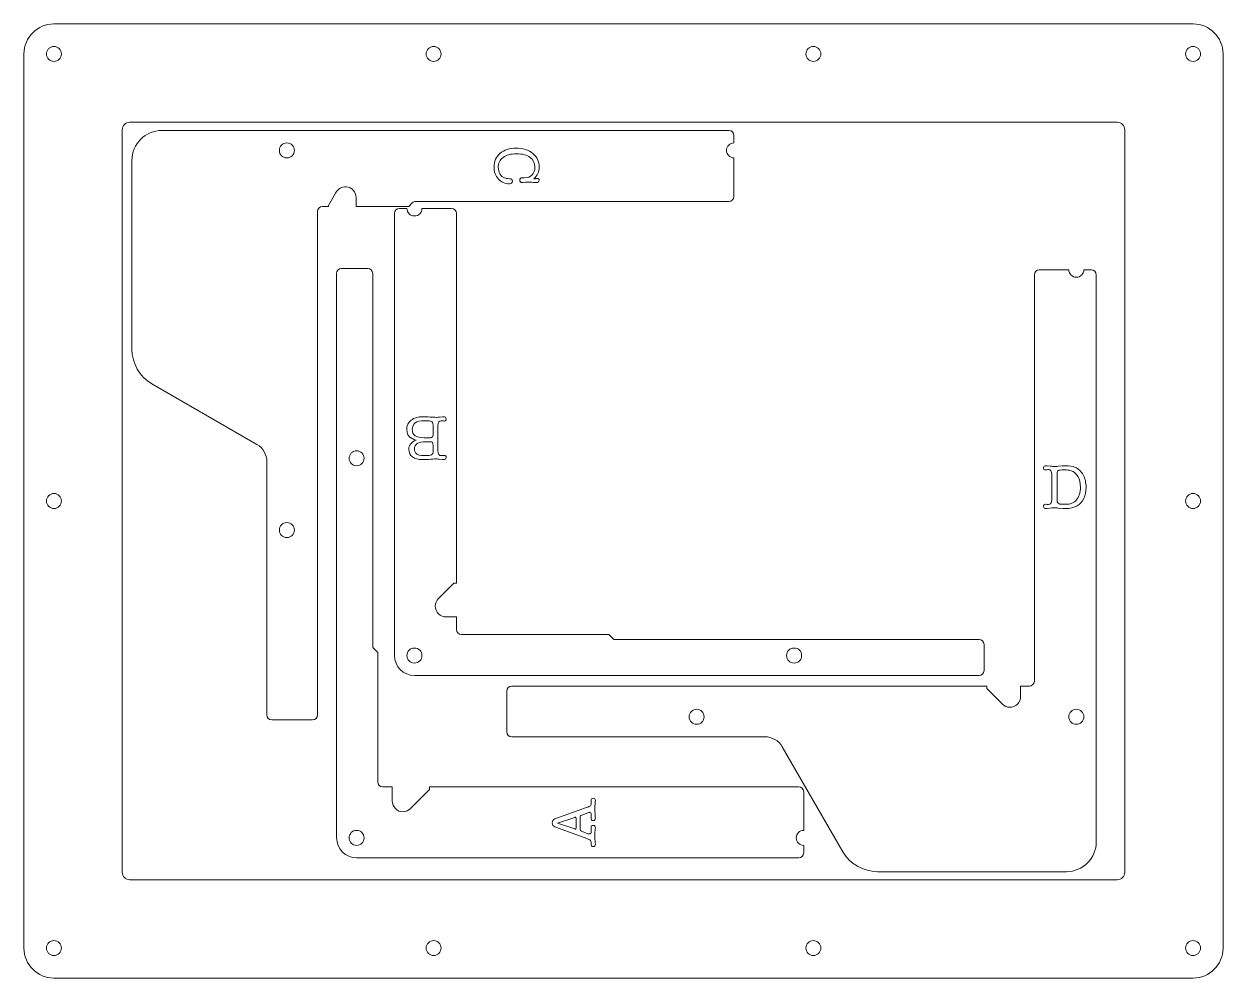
# Model space of a CAD drawing. Header units: inches. Extents: x -11.9 to 11.9, y -5.9 to 5.9.
# Drawn here: x 2.46 to 11.91, y -1.61 to 5.91 of the extents above; entities that cross this region are included whole.
import ezdxf

# ---------------------------------------------------------------- set-up
doc = ezdxf.new("R2010")
doc.units = ezdxf.units.IN
doc.header["$MEASUREMENT"] = 0
doc.layers.add('Artwork', color=7, linetype='Continuous')

msp = doc.modelspace()

# ---------------------------------------------------------------- linework, layer by layer
at = {"layer": 'Artwork', "lineweight": 5}
for points in [[(2.6955, 5.9075), (2.5651, 5.9075), (2.4593, 5.8018), (2.4593, 5.6713)], [(11.6719, 5.9075), (11.6719, 5.9075), (2.6955, 5.9075), (2.6955, 5.9075)], [(11.9081, 5.6713), (11.9081, 5.8018), (11.8024, 5.9075), (11.6719, 5.9075)], [(2.4593, 5.6713), (2.4593, 5.6713), (2.4593, -1.3759), (2.4593, -1.3759)], [(11.9081, -1.3759), (11.9081, -1.3759), (11.9081, 5.6713), (11.9081, 5.6713)], [(3.2337, 5.0732), (3.2337, 5.106), (3.2604, 5.1327), (3.2931, 5.1327)], [(3.2931, 5.1327), (3.2931, 5.1327), (11.0743, 5.1327), (11.0743, 5.1327)], [(11.0743, 5.1327), (11.1071, 5.1327), (11.1337, 5.106), (11.1337, 5.0732)], [(3.2337, -0.7778), (3.2337, -0.7778), (3.2337, 5.0732), (3.2337, 5.0732)], [(3.3102, 4.8321), (3.3102, 4.9625), (3.416, 5.0683), (3.5464, 5.0683)], [(3.5464, 5.0683), (3.5464, 5.0683), (8.0149, 5.0683), (8.0149, 5.0683)], [(8.0149, 5.0683), (8.0367, 5.0683), (8.0543, 5.0507), (8.0543, 5.0289)], [(8.0543, 5.0289), (8.0543, 5.0289), (8.0543, 4.9699), (8.0543, 4.9699)], [(11.1337, 5.0732), (11.1337, 5.0732), (11.1337, -0.7778), (11.1337, -0.7778)], [(3.3102, 3.3435), (3.3102, 3.3435), (3.3102, 4.8321), (3.3102, 4.8321)], [(8.0543, 4.8518), (8.0543, 4.8518), (8.0543, 4.548), (8.0543, 4.548)], [(8.0543, 4.548), (8.0543, 4.5263), (8.0367, 4.5087), (8.0149, 4.5087)], [(4.8123, 4.4693), (4.7905, 4.4693), (4.7729, 4.4517), (4.7729, 4.4299)], [(5.3789, 4.4141), (5.3789, 4.4358), (5.3966, 4.4534), (5.4183, 4.4534)], [(5.4183, 4.4534), (5.4183, 4.4534), (5.4774, 4.4534), (5.4774, 4.4534)], [(5.5471, 4.5087), (5.5367, 4.5087), (5.5266, 4.5045), (5.5193, 4.4971)], [(8.0149, 4.5087), (8.0149, 4.5087), (5.5471, 4.5087), (5.5471, 4.5087)], [(5.5955, 4.4534), (5.5955, 4.4534), (5.8279, 4.4534), (5.8279, 4.4534)], [(5.8279, 4.4534), (5.8497, 4.4534), (5.8673, 4.4358), (5.8673, 4.4141)], [(4.7729, 4.4299), (4.7729, 4.4299), (4.7729, 0.462), (4.7729, 0.462)], [(5.3789, 0.9298), (5.3789, 0.9298), (5.3789, 4.4141), (5.3789, 4.4141)], [(4.9228, 3.9413), (4.9228, 3.963), (4.9404, 3.9806), (4.9621, 3.9806)], [(4.9621, 3.9806), (4.9621, 3.9806), (5.1679, 3.9806), (5.1679, 3.9806)], [(5.1679, 3.9806), (5.1897, 3.9806), (5.2073, 3.963), (5.2073, 3.9413)], [(10.4213, 3.9309), (10.4213, 3.9526), (10.4389, 3.9702), (10.4606, 3.9702)], [(10.4606, 3.9702), (10.4606, 3.9702), (10.6931, 3.9702), (10.6931, 3.9702)], [(10.8112, 3.9702), (10.8112, 3.9702), (10.8703, 3.9702), (10.8703, 3.9702)], [(10.8703, 3.9702), (10.892, 3.9702), (10.9097, 3.9526), (10.9097, 3.9309)], [(4.9228, -0.5076), (4.9228, -0.5076), (4.9228, 3.9413), (4.9228, 3.9413)], [(10.4213, 0.7282), (10.4213, 0.7282), (10.4213, 3.9309), (10.4213, 3.9309)], [(10.9097, 3.9309), (10.9097, 3.9309), (10.9097, -0.5376), (10.9097, -0.5376)], [(3.4677, 3.0707), (3.3703, 3.127), (3.3102, 3.2309), (3.3102, 3.3435)], [(4.2945, 2.5934), (4.2945, 2.5934), (3.4677, 3.0707), (3.4677, 3.0707)], [(4.3732, 2.457), (4.3732, 2.5133), (4.3432, 2.5652), (4.2945, 2.5934)], [(4.3732, 0.462), (4.3732, 0.462), (4.3732, 2.457), (4.3732, 2.457)], [(5.8673, 1.1356), (5.8673, 1.1139), (5.8849, 1.0963), (5.9067, 1.0963)], [(9.9852, 1.0569), (10.007, 1.0569), (10.0246, 1.0393), (10.0246, 1.0175)], [(10.0246, 1.0175), (10.0246, 1.0175), (10.0246, 0.8117), (10.0246, 0.8117)], [(5.5364, 0.7723), (5.4494, 0.7723), (5.3789, 0.8428), (5.3789, 0.9298)], [(9.9852, 0.7723), (9.9852, 0.7723), (5.5364, 0.7723), (5.5364, 0.7723)], [(10.0246, 0.8117), (10.0246, 0.79), (10.007, 0.7723), (9.9852, 0.7723)], [(6.264, 0.6494), (6.264, 0.6712), (6.2816, 0.6888), (6.3034, 0.6888)], [(6.3034, 0.6888), (6.3034, 0.6888), (10.0473, 0.6888), (10.0473, 0.6888)], [(10.3819, 0.6888), (10.4036, 0.6888), (10.4213, 0.7064), (10.4213, 0.7282)], [(6.264, 0.3285), (6.264, 0.3285), (6.264, 0.6494), (6.264, 0.6494)], [(4.4126, 0.4226), (4.3908, 0.4226), (4.3732, 0.4403), (4.3732, 0.462)], [(4.7335, 0.4226), (4.7335, 0.4226), (4.4126, 0.4226), (4.4126, 0.4226)], [(4.7729, 0.462), (4.7729, 0.4403), (4.7553, 0.4226), (4.7335, 0.4226)], [(6.3034, 0.2891), (6.2816, 0.2891), (6.264, 0.3067), (6.264, 0.3285)], [(8.2984, 0.2891), (8.2984, 0.2891), (6.3034, 0.2891), (6.3034, 0.2891)], [(8.4347, 0.2104), (8.4066, 0.2591), (8.3546, 0.2891), (8.2984, 0.2891)], [(8.9121, -0.6164), (8.9121, -0.6164), (8.4347, 0.2104), (8.4347, 0.2104)], [(5.2467, -0.066), (5.2467, -0.0878), (5.2643, -0.1054), (5.2861, -0.1054)], [(8.5645, -0.1054), (8.5862, -0.1054), (8.6039, -0.123), (8.6039, -0.1447)], [(8.6039, -0.1447), (8.6039, -0.1447), (8.6039, -0.4485), (8.6039, -0.4485)], [(5.0802, -0.665), (4.9933, -0.665), (4.9228, -0.5945), (4.9228, -0.5076)], [(8.6039, -0.5666), (8.6039, -0.5666), (8.6039, -0.6257), (8.6039, -0.6257)], [(10.9097, -0.5376), (10.9097, -0.6681), (10.8039, -0.7739), (10.6734, -0.7739)], [(8.6039, -0.6257), (8.6039, -0.6474), (8.5862, -0.665), (8.5645, -0.665)], [(9.1848, -0.7739), (9.0723, -0.7739), (8.9683, -0.7138), (8.9121, -0.6164)], [(8.5645, -0.665), (8.5645, -0.665), (5.0802, -0.665), (5.0802, -0.665)], [(3.2931, -0.8373), (3.2604, -0.8373), (3.2337, -0.8106), (3.2337, -0.7778)], [(11.0743, -0.8373), (11.0743, -0.8373), (3.2931, -0.8373), (3.2931, -0.8373)], [(10.6734, -0.7739), (10.6734, -0.7739), (9.1848, -0.7739), (9.1848, -0.7739)], [(11.1337, -0.7778), (11.1337, -0.8106), (11.1071, -0.8373), (11.0743, -0.8373)], [(2.4593, -1.3759), (2.4593, -1.5064), (2.5651, -1.6122), (2.6955, -1.6122)], [(11.6719, -1.6122), (11.8024, -1.6122), (11.9081, -1.5064), (11.9081, -1.3759)], [(2.6955, -1.6122), (2.6955, -1.6122), (11.6719, -1.6122), (11.6719, -1.6122)]]:
    msp.add_open_spline(points, degree=3, dxfattribs=at)
for points, knots in [([(2.7546, 5.6713), (2.7546, 5.7039), (2.7281, 5.7304), (2.6955, 5.7304), (2.6955, 5.7304), (2.6629, 5.7304), (2.6365, 5.7039), (2.6365, 5.6713), (2.6365, 5.6713), (2.6365, 5.6387), (2.6629, 5.6122), (2.6955, 5.6122), (2.6955, 5.6122), (2.7281, 5.6122), (2.7546, 5.6387), (2.7546, 5.6713)], [0, 0, 0, 0, 0.25, 0.25, 0.25, 0.25, 0.5, 0.5, 0.5, 0.5, 0.75, 0.75, 0.75, 0.75, 1, 1, 1, 1]), ([(5.7467, 5.6713), (5.7467, 5.7039), (5.7203, 5.7304), (5.6876, 5.7304), (5.6876, 5.7304), (5.655, 5.7304), (5.6286, 5.7039), (5.6286, 5.6713), (5.6286, 5.6713), (5.6286, 5.6387), (5.655, 5.6122), (5.6876, 5.6122), (5.6876, 5.6122), (5.7203, 5.6122), (5.7467, 5.6387), (5.7467, 5.6713)], [0, 0, 0, 0, 0.25, 0.25, 0.25, 0.25, 0.5, 0.5, 0.5, 0.5, 0.75, 0.75, 0.75, 0.75, 1, 1, 1, 1]), ([(8.7388, 5.6713), (8.7388, 5.7039), (8.7124, 5.7304), (8.6798, 5.7304), (8.6798, 5.7304), (8.6472, 5.7304), (8.6207, 5.7039), (8.6207, 5.6713), (8.6207, 5.6713), (8.6207, 5.6387), (8.6472, 5.6122), (8.6798, 5.6122), (8.6798, 5.6122), (8.7124, 5.6122), (8.7388, 5.6387), (8.7388, 5.6713)], [0, 0, 0, 0, 0.25, 0.25, 0.25, 0.25, 0.5, 0.5, 0.5, 0.5, 0.75, 0.75, 0.75, 0.75, 1, 1, 1, 1]), ([(11.731, 5.6713), (11.731, 5.7039), (11.7045, 5.7304), (11.6719, 5.7304), (11.6719, 5.7304), (11.6393, 5.7304), (11.6128, 5.7039), (11.6128, 5.6713), (11.6128, 5.6713), (11.6128, 5.6387), (11.6393, 5.6122), (11.6719, 5.6122), (11.6719, 5.6122), (11.7045, 5.6122), (11.731, 5.6387), (11.731, 5.6713)], [0, 0, 0, 0, 0.25, 0.25, 0.25, 0.25, 0.5, 0.5, 0.5, 0.5, 0.75, 0.75, 0.75, 0.75, 1, 1, 1, 1]), ([(4.5307, 4.9699), (4.4981, 4.9699), (4.4716, 4.9434), (4.4716, 4.9108), (4.4716, 4.9108), (4.4716, 4.8782), (4.4981, 4.8518), (4.5307, 4.8518), (4.5307, 4.8518), (4.5633, 4.8518), (4.5898, 4.8782), (4.5898, 4.9108), (4.5898, 4.9108), (4.5898, 4.9434), (4.5633, 4.9699), (4.5307, 4.9699)], [0, 0, 0, 0, 0.25, 0.25, 0.25, 0.25, 0.5, 0.5, 0.5, 0.5, 0.75, 0.75, 0.75, 0.75, 1, 1, 1, 1]), ([(8.0543, 4.9699), (8.0217, 4.9699), (7.9953, 4.9434), (7.9953, 4.9108), (7.9953, 4.9108), (7.9953, 4.8782), (8.0217, 4.8518), (8.0543, 4.8518)], [0, 0, 0, 0, 0.5, 0.5, 0.5, 0.5, 1, 1, 1, 1]), ([(4.9152, 4.5747), (4.9152, 4.5747), (4.8595, 4.4759), (4.8595, 4.4759), (4.8595, 4.4759), (4.8595, 4.4759), (4.8595, 4.4693), (4.8595, 4.4693), (4.8595, 4.4693), (4.8595, 4.4693), (4.8123, 4.4693), (4.8123, 4.4693)], [0, 0, 0, 0, 0.333333, 0.333333, 0.333333, 0.333333, 0.666667, 0.666667, 0.666667, 0.666667, 1, 1, 1, 1]), ([(5.0761, 4.5396), (5.0761, 4.5838), (5.0417, 4.6212), (4.9976, 4.6232), (4.9976, 4.6232), (4.9612, 4.6248), (4.9357, 4.6097), (4.9152, 4.5747)], [0, 0, 0, 0, 0.5, 0.5, 0.5, 0.5, 1, 1, 1, 1]), ([(5.5193, 4.4971), (5.5193, 4.4971), (5.4914, 4.4693), (5.4914, 4.4693), (5.4914, 4.4693), (5.4914, 4.4693), (5.0761, 4.4693), (5.0761, 4.4693), (5.0761, 4.4693), (5.0761, 4.4693), (5.0761, 4.5396), (5.0761, 4.5396)], [0, 0, 0, 0, 0.333333, 0.333333, 0.333333, 0.333333, 0.666667, 0.666667, 0.666667, 0.666667, 1, 1, 1, 1]), ([(5.4774, 4.4534), (5.4774, 4.4208), (5.5038, 4.3944), (5.5364, 4.3944), (5.5364, 4.3944), (5.569, 4.3944), (5.5955, 4.4208), (5.5955, 4.4534)], [0, 0, 0, 0, 0.5, 0.5, 0.5, 0.5, 1, 1, 1, 1]), ([(5.8673, 4.4141), (5.8673, 4.4141), (5.8673, 1.4998), (5.8673, 1.4998), (5.8673, 1.4998), (5.8673, 1.4998), (5.8474, 1.4998), (5.8474, 1.4998), (5.8474, 1.4998), (5.8474, 1.4998), (5.7245, 1.3769), (5.7245, 1.3769)], [0, 0, 0, 0, 0.333333, 0.333333, 0.333333, 0.333333, 0.666667, 0.666667, 0.666667, 0.666667, 1, 1, 1, 1]), ([(10.6931, 3.9702), (10.6931, 3.9376), (10.7196, 3.9112), (10.7522, 3.9112), (10.7522, 3.9112), (10.7848, 3.9112), (10.8112, 3.9376), (10.8112, 3.9702)], [0, 0, 0, 0, 0.5, 0.5, 0.5, 0.5, 1, 1, 1, 1]), ([(5.2073, 3.9413), (5.2073, 3.9413), (5.2073, 0.9923), (5.2073, 0.9923), (5.2073, 0.9923), (5.2073, 0.9923), (5.2467, 0.9529), (5.2467, 0.9529), (5.2467, 0.9529), (5.2467, 0.9529), (5.2467, -0.066), (5.2467, -0.066)], [0, 0, 0, 0, 0.333333, 0.333333, 0.333333, 0.333333, 0.666667, 0.666667, 0.666667, 0.666667, 1, 1, 1, 1]), ([(5.0802, 2.4255), (5.1129, 2.4255), (5.1393, 2.452), (5.1393, 2.4846), (5.1393, 2.4846), (5.1393, 2.5172), (5.1129, 2.5436), (5.0802, 2.5436), (5.0802, 2.5436), (5.0476, 2.5436), (5.0212, 2.5172), (5.0212, 2.4846), (5.0212, 2.4846), (5.0212, 2.452), (5.0476, 2.4255), (5.0802, 2.4255)], [0, 0, 0, 0, 0.25, 0.25, 0.25, 0.25, 0.5, 0.5, 0.5, 0.5, 0.75, 0.75, 0.75, 0.75, 1, 1, 1, 1]), ([(2.7546, 2.1477), (2.7546, 2.1803), (2.7281, 2.2067), (2.6955, 2.2067), (2.6955, 2.2067), (2.6629, 2.2067), (2.6365, 2.1803), (2.6365, 2.1477), (2.6365, 2.1477), (2.6365, 2.1151), (2.6629, 2.0886), (2.6955, 2.0886), (2.6955, 2.0886), (2.7281, 2.0886), (2.7546, 2.1151), (2.7546, 2.1477)], [0, 0, 0, 0, 0.25, 0.25, 0.25, 0.25, 0.5, 0.5, 0.5, 0.5, 0.75, 0.75, 0.75, 0.75, 1, 1, 1, 1]), ([(11.731, 2.1477), (11.731, 2.1803), (11.7045, 2.2067), (11.6719, 2.2067), (11.6719, 2.2067), (11.6393, 2.2067), (11.6128, 2.1803), (11.6128, 2.1477), (11.6128, 2.1477), (11.6128, 2.1151), (11.6393, 2.0886), (11.6719, 2.0886), (11.6719, 2.0886), (11.7045, 2.0886), (11.731, 2.1151), (11.731, 2.1477)], [0, 0, 0, 0, 0.25, 0.25, 0.25, 0.25, 0.5, 0.5, 0.5, 0.5, 0.75, 0.75, 0.75, 0.75, 1, 1, 1, 1]), ([(4.5307, 1.9777), (4.4981, 1.9777), (4.4716, 1.9513), (4.4716, 1.9187), (4.4716, 1.9187), (4.4716, 1.8861), (4.4981, 1.8596), (4.5307, 1.8596), (4.5307, 1.8596), (4.5633, 1.8596), (4.5898, 1.8861), (4.5898, 1.9187), (4.5898, 1.9187), (4.5898, 1.9513), (4.5633, 1.9777), (4.5307, 1.9777)], [0, 0, 0, 0, 0.25, 0.25, 0.25, 0.25, 0.5, 0.5, 0.5, 0.5, 0.75, 0.75, 0.75, 0.75, 1, 1, 1, 1]), ([(5.7245, 1.3769), (5.7098, 1.3622), (5.7006, 1.3421), (5.7, 1.3198), (5.7, 1.3198), (5.6989, 1.2727), (5.7401, 1.2341), (5.7872, 1.2341)], [0, 0, 0, 0, 0.5, 0.5, 0.5, 0.5, 1, 1, 1, 1]), ([(5.7872, 1.2341), (5.7872, 1.2341), (5.8673, 1.2341), (5.8673, 1.2341), (5.8673, 1.2341), (5.8673, 1.2341), (5.8673, 1.1356), (5.8673, 1.1356)], [0, 0, 0, 0, 0.5, 0.5, 0.5, 0.5, 1, 1, 1, 1]), ([(5.9067, 1.0963), (5.9067, 1.0963), (7.0681, 1.0963), (7.0681, 1.0963), (7.0681, 1.0963), (7.0681, 1.0963), (7.1075, 1.0569), (7.1075, 1.0569), (7.1075, 1.0569), (7.1075, 1.0569), (9.9852, 1.0569), (9.9852, 1.0569)], [0, 0, 0, 0, 0.333333, 0.333333, 0.333333, 0.333333, 0.666667, 0.666667, 0.666667, 0.666667, 1, 1, 1, 1]), ([(5.5955, 0.9298), (5.5955, 0.9624), (5.569, 0.9889), (5.5364, 0.9889), (5.5364, 0.9889), (5.5038, 0.9889), (5.4774, 0.9624), (5.4774, 0.9298), (5.4774, 0.9298), (5.4774, 0.8972), (5.5038, 0.8708), (5.5364, 0.8708), (5.5364, 0.8708), (5.569, 0.8708), (5.5955, 0.8972), (5.5955, 0.9298)], [0, 0, 0, 0, 0.25, 0.25, 0.25, 0.25, 0.5, 0.5, 0.5, 0.5, 0.75, 0.75, 0.75, 0.75, 1, 1, 1, 1]), ([(8.5876, 0.9298), (8.5876, 0.9624), (8.5612, 0.9889), (8.5285, 0.9889), (8.5285, 0.9889), (8.4959, 0.9889), (8.4695, 0.9624), (8.4695, 0.9298), (8.4695, 0.9298), (8.4695, 0.8972), (8.4959, 0.8708), (8.5285, 0.8708), (8.5285, 0.8708), (8.5612, 0.8708), (8.5876, 0.8972), (8.5876, 0.9298)], [0, 0, 0, 0, 0.25, 0.25, 0.25, 0.25, 0.5, 0.5, 0.5, 0.5, 0.75, 0.75, 0.75, 0.75, 1, 1, 1, 1]), ([(10.0473, 0.6888), (10.0473, 0.6888), (10.0473, 0.6689), (10.0473, 0.6689), (10.0473, 0.6689), (10.0473, 0.6689), (10.1702, 0.546), (10.1702, 0.546)], [0, 0, 0, 0, 0.5, 0.5, 0.5, 0.5, 1, 1, 1, 1]), ([(10.313, 0.6087), (10.313, 0.6087), (10.313, 0.6888), (10.313, 0.6888), (10.313, 0.6888), (10.313, 0.6888), (10.3819, 0.6888), (10.3819, 0.6888)], [0, 0, 0, 0, 0.5, 0.5, 0.5, 0.5, 1, 1, 1, 1]), ([(10.1702, 0.546), (10.1849, 0.5313), (10.205, 0.5221), (10.2273, 0.5215), (10.2273, 0.5215), (10.2744, 0.5204), (10.313, 0.5616), (10.313, 0.6087)], [0, 0, 0, 0, 0.5, 0.5, 0.5, 0.5, 1, 1, 1, 1]), ([(7.701, 0.4466), (7.701, 0.414), (7.7274, 0.3876), (7.7601, 0.3876), (7.7601, 0.3876), (7.7927, 0.3876), (7.8191, 0.414), (7.8191, 0.4466), (7.8191, 0.4466), (7.8191, 0.4792), (7.7927, 0.5057), (7.7601, 0.5057), (7.7601, 0.5057), (7.7274, 0.5057), (7.701, 0.4792), (7.701, 0.4466)], [0, 0, 0, 0, 0.25, 0.25, 0.25, 0.25, 0.5, 0.5, 0.5, 0.5, 0.75, 0.75, 0.75, 0.75, 1, 1, 1, 1]), ([(10.6931, 0.4466), (10.6931, 0.414), (10.7196, 0.3876), (10.7522, 0.3876), (10.7522, 0.3876), (10.7848, 0.3876), (10.8112, 0.414), (10.8112, 0.4466), (10.8112, 0.4466), (10.8112, 0.4792), (10.7848, 0.5057), (10.7522, 0.5057), (10.7522, 0.5057), (10.7196, 0.5057), (10.6931, 0.4792), (10.6931, 0.4466)], [0, 0, 0, 0, 0.25, 0.25, 0.25, 0.25, 0.5, 0.5, 0.5, 0.5, 0.75, 0.75, 0.75, 0.75, 1, 1, 1, 1]), ([(5.2861, -0.1054), (5.2861, -0.1054), (5.3609, -0.1054), (5.3609, -0.1054), (5.3609, -0.1054), (5.3609, -0.1054), (5.3609, -0.215), (5.3609, -0.215)], [0, 0, 0, 0, 0.5, 0.5, 0.5, 0.5, 1, 1, 1, 1]), ([(5.5037, -0.2777), (5.5037, -0.2777), (5.6561, -0.1253), (5.6561, -0.1253), (5.6561, -0.1253), (5.6561, -0.1253), (5.6561, -0.1054), (5.6561, -0.1054), (5.6561, -0.1054), (5.6561, -0.1054), (8.5645, -0.1054), (8.5645, -0.1054)], [0, 0, 0, 0, 0.333333, 0.333333, 0.333333, 0.333333, 0.666667, 0.666667, 0.666667, 0.666667, 1, 1, 1, 1]), ([(5.3609, -0.215), (5.3609, -0.2622), (5.3995, -0.3034), (5.4466, -0.3022), (5.4466, -0.3022), (5.4689, -0.3017), (5.489, -0.2924), (5.5037, -0.2777)], [0, 0, 0, 0, 0.5, 0.5, 0.5, 0.5, 1, 1, 1, 1]), ([(5.0802, -0.5666), (5.1129, -0.5666), (5.1393, -0.5402), (5.1393, -0.5075), (5.1393, -0.5075), (5.1393, -0.4749), (5.1129, -0.4485), (5.0802, -0.4485), (5.0802, -0.4485), (5.0476, -0.4485), (5.0212, -0.4749), (5.0212, -0.5075), (5.0212, -0.5075), (5.0212, -0.5402), (5.0476, -0.5666), (5.0802, -0.5666)], [0, 0, 0, 0, 0.25, 0.25, 0.25, 0.25, 0.5, 0.5, 0.5, 0.5, 0.75, 0.75, 0.75, 0.75, 1, 1, 1, 1]), ([(8.6039, -0.4485), (8.5713, -0.4485), (8.5448, -0.4749), (8.5448, -0.5075), (8.5448, -0.5075), (8.5448, -0.5402), (8.5713, -0.5666), (8.6039, -0.5666)], [0, 0, 0, 0, 0.5, 0.5, 0.5, 0.5, 1, 1, 1, 1]), ([(2.7546, -1.3759), (2.7546, -1.3433), (2.7281, -1.3169), (2.6955, -1.3169), (2.6955, -1.3169), (2.6629, -1.3169), (2.6365, -1.3433), (2.6365, -1.3759), (2.6365, -1.3759), (2.6365, -1.4086), (2.6629, -1.435), (2.6955, -1.435), (2.6955, -1.435), (2.7281, -1.435), (2.7546, -1.4086), (2.7546, -1.3759)], [0, 0, 0, 0, 0.25, 0.25, 0.25, 0.25, 0.5, 0.5, 0.5, 0.5, 0.75, 0.75, 0.75, 0.75, 1, 1, 1, 1]), ([(5.7467, -1.3759), (5.7467, -1.3433), (5.7203, -1.3169), (5.6876, -1.3169), (5.6876, -1.3169), (5.655, -1.3169), (5.6286, -1.3433), (5.6286, -1.3759), (5.6286, -1.3759), (5.6286, -1.4086), (5.655, -1.435), (5.6876, -1.435), (5.6876, -1.435), (5.7203, -1.435), (5.7467, -1.4086), (5.7467, -1.3759)], [0, 0, 0, 0, 0.25, 0.25, 0.25, 0.25, 0.5, 0.5, 0.5, 0.5, 0.75, 0.75, 0.75, 0.75, 1, 1, 1, 1]), ([(8.7388, -1.3759), (8.7388, -1.3433), (8.7124, -1.3169), (8.6798, -1.3169), (8.6798, -1.3169), (8.6472, -1.3169), (8.6207, -1.3433), (8.6207, -1.3759), (8.6207, -1.3759), (8.6207, -1.4086), (8.6472, -1.435), (8.6798, -1.435), (8.6798, -1.435), (8.7124, -1.435), (8.7388, -1.4086), (8.7388, -1.3759)], [0, 0, 0, 0, 0.25, 0.25, 0.25, 0.25, 0.5, 0.5, 0.5, 0.5, 0.75, 0.75, 0.75, 0.75, 1, 1, 1, 1]), ([(11.731, -1.3759), (11.731, -1.3433), (11.7045, -1.3169), (11.6719, -1.3169), (11.6719, -1.3169), (11.6393, -1.3169), (11.6128, -1.3433), (11.6128, -1.3759), (11.6128, -1.3759), (11.6128, -1.4086), (11.6393, -1.435), (11.6719, -1.435), (11.6719, -1.435), (11.7045, -1.435), (11.731, -1.4086), (11.731, -1.3759)], [0, 0, 0, 0, 0.25, 0.25, 0.25, 0.25, 0.5, 0.5, 0.5, 0.5, 0.75, 0.75, 0.75, 0.75, 1, 1, 1, 1])]:
    msp.add_open_spline(points, degree=3, knots=knots, dxfattribs=at)
at = {"layer": 'Artwork', "color": 22, "lineweight": 5}
for points, knots in [([(6.4048, 4.6952), (6.4286, 4.6946), (6.4479, 4.702), (6.4628, 4.7177), (6.4628, 4.7177), (6.4777, 4.7333), (6.4851, 4.7537), (6.4851, 4.779), (6.4851, 4.779), (6.4851, 4.8119), (6.4724, 4.8377), (6.4471, 4.8563), (6.4471, 4.8563), (6.4217, 4.8749), (6.3866, 4.8842), (6.3419, 4.8842), (6.3419, 4.8842), (6.2961, 4.8842), (6.2605, 4.8747), (6.2349, 4.8556), (6.2349, 4.8556), (6.2094, 4.8364), (6.1966, 4.8098), (6.1966, 4.7755), (6.1966, 4.7755), (6.1966, 4.7569), (6.2011, 4.7402), (6.2102, 4.7254), (6.2102, 4.7254), (6.2192, 4.7106), (6.2311, 4.7002), (6.2459, 4.6942), (6.2459, 4.6942), (6.2556, 4.6902), (6.2686, 4.6882), (6.285, 4.6882), (6.285, 4.6882), (6.3004, 4.6882), (6.3081, 4.6818), (6.3081, 4.669), (6.3081, 4.669), (6.3081, 4.6551), (6.3005, 4.6482), (6.2851, 4.6482), (6.2851, 4.6482), (6.2495, 4.6482), (6.2203, 4.6606), (6.1976, 4.6852), (6.1976, 4.6852), (6.175, 4.7099), (6.1636, 4.7417), (6.1636, 4.7807), (6.1636, 4.7807), (6.1636, 4.8257), (6.1795, 4.8616), (6.2111, 4.8885), (6.2111, 4.8885), (6.2428, 4.9153), (6.285, 4.9287), (6.3376, 4.9287), (6.3376, 4.9287), (6.392, 4.9287), (6.4358, 4.915), (6.4691, 4.8875), (6.4691, 4.8875), (6.5025, 4.86), (6.5191, 4.8237), (6.5191, 4.7787)], [0, 0, 0, 0, 0.058824, 0.058824, 0.058824, 0.058824, 0.117647, 0.117647, 0.117647, 0.117647, 0.176471, 0.176471, 0.176471, 0.176471, 0.235294, 0.235294, 0.235294, 0.235294, 0.294118, 0.294118, 0.294118, 0.294118, 0.352941, 0.352941, 0.352941, 0.352941, 0.411765, 0.411765, 0.411765, 0.411765, 0.470588, 0.470588, 0.470588, 0.470588, 0.529412, 0.529412, 0.529412, 0.529412, 0.588235, 0.588235, 0.588235, 0.588235, 0.647059, 0.647059, 0.647059, 0.647059, 0.705882, 0.705882, 0.705882, 0.705882, 0.764706, 0.764706, 0.764706, 0.764706, 0.823529, 0.823529, 0.823529, 0.823529, 0.882353, 0.882353, 0.882353, 0.882353, 0.941176, 0.941176, 0.941176, 0.941176, 1, 1, 1, 1]), ([(6.3881, 4.6582), (6.3731, 4.6582), (6.3656, 4.6642), (6.3656, 4.6762), (6.3656, 4.6762), (6.3656, 4.6892), (6.3727, 4.6956), (6.387, 4.6952)], [0, 0, 0, 0, 0.5, 0.5, 0.5, 0.5, 1, 1, 1, 1]), ([(6.4121, 4.6602), (6.4121, 4.6602), (6.3931, 4.6582), (6.3931, 4.6582), (6.3931, 4.6582), (6.3931, 4.6582), (6.3881, 4.6582), (6.3881, 4.6582)], [0, 0, 0, 0, 0.5, 0.5, 0.5, 0.5, 1, 1, 1, 1]), ([(6.4823, 4.6882), (6.484, 4.6882), (6.4858, 4.6882), (6.4879, 4.6882), (6.4879, 4.6882), (6.4899, 4.6889), (6.4911, 4.6892), (6.4915, 4.6892), (6.4915, 4.6892), (6.499, 4.6899), (6.5024, 4.6902), (6.5017, 4.6902), (6.5017, 4.6902), (6.5133, 4.6902), (6.5191, 4.6851), (6.5191, 4.6747), (6.5191, 4.6747), (6.5191, 4.6637), (6.5121, 4.6582), (6.4981, 4.6582), (6.4981, 4.6582), (6.4955, 4.6582), (6.4875, 4.6586), (6.4741, 4.6592), (6.4741, 4.6592), (6.4575, 4.6609), (6.446, 4.6617), (6.4396, 4.6617), (6.4396, 4.6617), (6.4306, 4.6617), (6.4215, 4.6612), (6.4121, 4.6602)], [0, 0, 0, 0, 0.125, 0.125, 0.125, 0.125, 0.25, 0.25, 0.25, 0.25, 0.375, 0.375, 0.375, 0.375, 0.5, 0.5, 0.5, 0.5, 0.625, 0.625, 0.625, 0.625, 0.75, 0.75, 0.75, 0.75, 0.875, 0.875, 0.875, 0.875, 1, 1, 1, 1]), ([(5.4921, 2.5545), (5.4921, 2.5885), (5.5115, 2.6125), (5.5501, 2.6265), (5.5501, 2.6265), (5.5361, 2.6308), (5.5246, 2.6357), (5.5156, 2.641), (5.5156, 2.641), (5.4886, 2.6567), (5.4751, 2.6802), (5.4751, 2.7115), (5.4751, 2.7115), (5.4751, 2.7422), (5.487, 2.7666), (5.5106, 2.7847), (5.5106, 2.7847), (5.5343, 2.8029), (5.566, 2.812), (5.6056, 2.812), (5.6056, 2.812), (5.62, 2.812), (5.6381, 2.8112), (5.6601, 2.8095), (5.6601, 2.8095), (5.6821, 2.8078), (5.6983, 2.807), (5.7086, 2.807), (5.7086, 2.807), (5.7176, 2.807), (5.7261, 2.8075), (5.7341, 2.8085)], [0, 0, 0, 0, 0.125, 0.125, 0.125, 0.125, 0.25, 0.25, 0.25, 0.25, 0.375, 0.375, 0.375, 0.375, 0.5, 0.5, 0.5, 0.5, 0.625, 0.625, 0.625, 0.625, 0.75, 0.75, 0.75, 0.75, 0.875, 0.875, 0.875, 0.875, 1, 1, 1, 1]), ([(5.6836, 2.733), (5.6836, 2.7547), (5.68, 2.768), (5.6726, 2.773), (5.6726, 2.773), (5.6653, 2.778), (5.6453, 2.7805), (5.6126, 2.7805), (5.6126, 2.7805), (5.5503, 2.7805), (5.5191, 2.7572), (5.5191, 2.7105), (5.5191, 2.7105), (5.5191, 2.6675), (5.5491, 2.646), (5.6091, 2.646)], [0, 0, 0, 0, 0.25, 0.25, 0.25, 0.25, 0.5, 0.5, 0.5, 0.5, 0.75, 0.75, 0.75, 0.75, 1, 1, 1, 1]), ([(5.7576, 2.8115), (5.7583, 2.8115), (5.7595, 2.8117), (5.7611, 2.812), (5.7611, 2.812), (5.7628, 2.812), (5.764, 2.812), (5.7646, 2.812), (5.7646, 2.812), (5.779, 2.8117), (5.7861, 2.8057), (5.7861, 2.794), (5.7861, 2.794), (5.7861, 2.7833), (5.781, 2.778), (5.7706, 2.778), (5.7706, 2.778), (5.768, 2.778), (5.7635, 2.7785), (5.7571, 2.7795), (5.7571, 2.7795), (5.7528, 2.7802), (5.7493, 2.7805), (5.7466, 2.7805), (5.7466, 2.7805), (5.7296, 2.7805), (5.7211, 2.7682), (5.7211, 2.7435)], [0, 0, 0, 0, 0.142857, 0.142857, 0.142857, 0.142857, 0.285714, 0.285714, 0.285714, 0.285714, 0.428571, 0.428571, 0.428571, 0.428571, 0.571429, 0.571429, 0.571429, 0.571429, 0.714286, 0.714286, 0.714286, 0.714286, 0.857143, 0.857143, 0.857143, 0.857143, 1, 1, 1, 1]), ([(5.6506, 2.646), (5.6686, 2.646), (5.679, 2.65), (5.6816, 2.658), (5.6816, 2.658), (5.683, 2.662), (5.6836, 2.6685), (5.6836, 2.6775)], [0, 0, 0, 0, 0.5, 0.5, 0.5, 0.5, 1, 1, 1, 1]), ([(5.7321, 2.4775), (5.7251, 2.4785), (5.7156, 2.479), (5.7036, 2.479), (5.7036, 2.479), (5.691, 2.479), (5.673, 2.478), (5.6496, 2.476), (5.6496, 2.476), (5.634, 2.4747), (5.6171, 2.474), (5.5991, 2.474), (5.5991, 2.474), (5.5655, 2.474), (5.5392, 2.4811), (5.5204, 2.4953), (5.5204, 2.4953), (5.5015, 2.5094), (5.4921, 2.5292), (5.4921, 2.5545)], [0, 0, 0, 0, 0.2, 0.2, 0.2, 0.2, 0.4, 0.4, 0.4, 0.4, 0.6, 0.6, 0.6, 0.6, 0.8, 0.8, 0.8, 0.8, 1, 1, 1, 1]), ([(5.6246, 2.615), (5.5656, 2.615), (5.5361, 2.5958), (5.5361, 2.5575), (5.5361, 2.5575), (5.5361, 2.5225), (5.5605, 2.505), (5.6091, 2.505), (5.6091, 2.505), (5.6431, 2.505), (5.664, 2.5072), (5.6719, 2.5115), (5.6719, 2.5115), (5.6797, 2.5158), (5.6836, 2.527), (5.6836, 2.545)], [0, 0, 0, 0, 0.25, 0.25, 0.25, 0.25, 0.5, 0.5, 0.5, 0.5, 0.75, 0.75, 0.75, 0.75, 1, 1, 1, 1]), ([(5.6836, 2.576), (5.6836, 2.5937), (5.682, 2.6046), (5.6789, 2.6088), (5.6789, 2.6088), (5.6757, 2.6129), (5.667, 2.615), (5.6526, 2.615)], [0, 0, 0, 0, 0.5, 0.5, 0.5, 0.5, 1, 1, 1, 1]), ([(5.7211, 2.5425), (5.7211, 2.5175), (5.7296, 2.505), (5.7466, 2.505), (5.7466, 2.505), (5.7496, 2.505), (5.7531, 2.5053), (5.7571, 2.506), (5.7571, 2.506), (5.7631, 2.507), (5.7676, 2.5075), (5.7706, 2.5075), (5.7706, 2.5075), (5.781, 2.5075), (5.7861, 2.5022), (5.7861, 2.4915), (5.7861, 2.4915), (5.7861, 2.4798), (5.7785, 2.474), (5.7631, 2.474)], [0, 0, 0, 0, 0.2, 0.2, 0.2, 0.2, 0.4, 0.4, 0.4, 0.4, 0.6, 0.6, 0.6, 0.6, 0.8, 0.8, 0.8, 0.8, 1, 1, 1, 1]), ([(5.7631, 2.474), (5.7631, 2.474), (5.7566, 2.474), (5.7566, 2.474), (5.7566, 2.474), (5.7566, 2.474), (5.7321, 2.4775), (5.7321, 2.4775)], [0, 0, 0, 0, 0.5, 0.5, 0.5, 0.5, 1, 1, 1, 1]), ([(10.5585, 2.3575), (10.5585, 2.3825), (10.55, 2.395), (10.533, 2.395), (10.533, 2.395), (10.53, 2.395), (10.5265, 2.3948), (10.5225, 2.3942), (10.5225, 2.3942), (10.5165, 2.3934), (10.512, 2.393), (10.509, 2.393), (10.509, 2.393), (10.4986, 2.393), (10.4935, 2.3983), (10.4935, 2.4088), (10.4935, 2.4088), (10.4935, 2.4203), (10.501, 2.426), (10.516, 2.426), (10.516, 2.426), (10.5176, 2.426), (10.5198, 2.4259), (10.5225, 2.4255)], [0, 0, 0, 0, 0.166667, 0.166667, 0.166667, 0.166667, 0.333333, 0.333333, 0.333333, 0.333333, 0.5, 0.5, 0.5, 0.5, 0.666667, 0.666667, 0.666667, 0.666667, 0.833333, 0.833333, 0.833333, 0.833333, 1, 1, 1, 1]), ([(10.549, 2.422), (10.559, 2.4207), (10.5696, 2.42), (10.581, 2.42), (10.581, 2.42), (10.5903, 2.42), (10.5996, 2.4205), (10.609, 2.4215)], [0, 0, 0, 0, 0.5, 0.5, 0.5, 0.5, 1, 1, 1, 1]), ([(10.6005, 2.152), (10.6005, 2.1367), (10.608, 2.1274), (10.623, 2.124), (10.623, 2.124), (10.628, 2.1227), (10.642, 2.122), (10.665, 2.122), (10.665, 2.122), (10.705, 2.122), (10.734, 2.1328), (10.752, 2.1545), (10.752, 2.1545), (10.7736, 2.1804), (10.7845, 2.2147), (10.7845, 2.2573), (10.7845, 2.2573), (10.7845, 2.2906), (10.7779, 2.3188), (10.7647, 2.3419), (10.7647, 2.3419), (10.7515, 2.365), (10.7335, 2.3799), (10.7105, 2.3866), (10.7105, 2.3866), (10.6958, 2.3909), (10.6781, 2.393), (10.6575, 2.393), (10.6575, 2.393), (10.6311, 2.393), (10.615, 2.3915), (10.6092, 2.3885), (10.6092, 2.3885), (10.6034, 2.3855), (10.6005, 2.3771), (10.6005, 2.3631)], [0, 0, 0, 0, 0.111111, 0.111111, 0.111111, 0.111111, 0.222222, 0.222222, 0.222222, 0.222222, 0.333333, 0.333333, 0.333333, 0.333333, 0.444444, 0.444444, 0.444444, 0.444444, 0.555556, 0.555556, 0.555556, 0.555556, 0.666667, 0.666667, 0.666667, 0.666667, 0.777778, 0.777778, 0.777778, 0.777778, 0.888889, 0.888889, 0.888889, 0.888889, 1, 1, 1, 1]), ([(10.6415, 2.425), (10.6478, 2.4257), (10.6561, 2.426), (10.6665, 2.426), (10.6665, 2.426), (10.6968, 2.426), (10.7221, 2.4217), (10.7425, 2.413), (10.7425, 2.413), (10.7691, 2.4017), (10.7902, 2.382), (10.8057, 2.354), (10.8057, 2.354), (10.8212, 2.326), (10.829, 2.2935), (10.829, 2.2565), (10.829, 2.2565), (10.829, 2.2239), (10.8228, 2.1945), (10.8105, 2.1683), (10.8105, 2.1683), (10.7981, 2.1421), (10.7813, 2.1229), (10.76, 2.1105), (10.76, 2.1105), (10.7343, 2.0955), (10.7033, 2.088), (10.667, 2.088), (10.667, 2.088), (10.6596, 2.088), (10.6521, 2.0884), (10.6445, 2.089)], [0, 0, 0, 0, 0.125, 0.125, 0.125, 0.125, 0.25, 0.25, 0.25, 0.25, 0.375, 0.375, 0.375, 0.375, 0.5, 0.5, 0.5, 0.5, 0.625, 0.625, 0.625, 0.625, 0.75, 0.75, 0.75, 0.75, 0.875, 0.875, 0.875, 0.875, 1, 1, 1, 1]), ([(10.5225, 2.0885), (10.5218, 2.0885), (10.5206, 2.0884), (10.519, 2.088), (10.519, 2.088), (10.5173, 2.088), (10.516, 2.088), (10.515, 2.088), (10.515, 2.088), (10.5006, 2.088), (10.4935, 2.0939), (10.4935, 2.1055), (10.4935, 2.1055), (10.4935, 2.1102), (10.495, 2.1141), (10.498, 2.1173), (10.498, 2.1173), (10.501, 2.1205), (10.5046, 2.122), (10.509, 2.122), (10.509, 2.122), (10.5126, 2.122), (10.5171, 2.1215), (10.5225, 2.1205), (10.5225, 2.1205), (10.5248, 2.1199), (10.5283, 2.1195), (10.533, 2.1195), (10.533, 2.1195), (10.55, 2.1195), (10.5585, 2.132), (10.5585, 2.157)], [0, 0, 0, 0, 0.125, 0.125, 0.125, 0.125, 0.25, 0.25, 0.25, 0.25, 0.375, 0.375, 0.375, 0.375, 0.5, 0.5, 0.5, 0.5, 0.625, 0.625, 0.625, 0.625, 0.75, 0.75, 0.75, 0.75, 0.875, 0.875, 0.875, 0.875, 1, 1, 1, 1]), ([(10.61, 2.092), (10.5983, 2.093), (10.5861, 2.0935), (10.5735, 2.0935), (10.5735, 2.0935), (10.5625, 2.0935), (10.5535, 2.093), (10.5465, 2.092)], [0, 0, 0, 0, 0.5, 0.5, 0.5, 0.5, 1, 1, 1, 1]), ([(6.8914, -0.2692), (6.9071, -0.2635), (6.9174, -0.2584), (6.9224, -0.2537), (6.9224, -0.2537), (6.9274, -0.249), (6.9299, -0.2424), (6.9299, -0.2337), (6.9299, -0.2337), (6.9299, -0.231), (6.9297, -0.229), (6.9293, -0.2277)], [0, 0, 0, 0, 0.333333, 0.333333, 0.333333, 0.333333, 0.666667, 0.666667, 0.666667, 0.666667, 1, 1, 1, 1]), ([(6.9279, -0.2137), (6.9279, -0.201), (6.9334, -0.1947), (6.9444, -0.1947), (6.9444, -0.1947), (6.9561, -0.1947), (6.9619, -0.201), (6.9619, -0.2137), (6.9619, -0.2137), (6.9619, -0.2174), (6.9616, -0.2222), (6.9609, -0.2282), (6.9609, -0.2282), (6.9586, -0.2492), (6.9574, -0.2649), (6.9574, -0.2752), (6.9574, -0.2752), (6.9574, -0.2875), (6.9586, -0.3075), (6.961, -0.3352), (6.961, -0.3352), (6.9616, -0.3422), (6.9619, -0.3475), (6.9619, -0.3512), (6.9619, -0.3512), (6.9619, -0.3645), (6.9563, -0.3712), (6.9449, -0.3712), (6.9449, -0.3712), (6.9336, -0.3712), (6.9279, -0.3639), (6.9279, -0.3492), (6.9279, -0.3492), (6.9279, -0.3462), (6.9283, -0.3418), (6.9289, -0.336), (6.9289, -0.336), (6.9296, -0.3301), (6.9299, -0.3257), (6.9299, -0.3227), (6.9299, -0.3227), (6.9299, -0.3117), (6.9254, -0.3062), (6.9164, -0.3062), (6.9164, -0.3062), (6.9151, -0.3062), (6.9108, -0.3075), (6.9034, -0.3102)], [0, 0, 0, 0, 0.083333, 0.083333, 0.083333, 0.083333, 0.166667, 0.166667, 0.166667, 0.166667, 0.25, 0.25, 0.25, 0.25, 0.333333, 0.333333, 0.333333, 0.333333, 0.416667, 0.416667, 0.416667, 0.416667, 0.5, 0.5, 0.5, 0.5, 0.583333, 0.583333, 0.583333, 0.583333, 0.666667, 0.666667, 0.666667, 0.666667, 0.75, 0.75, 0.75, 0.75, 0.833333, 0.833333, 0.833333, 0.833333, 0.916667, 0.916667, 0.916667, 0.916667, 1, 1, 1, 1]), ([(6.6435, -0.4207), (6.6295, -0.4154), (6.6224, -0.4049), (6.6224, -0.3892), (6.6224, -0.3892), (6.6224, -0.3739), (6.6294, -0.3637), (6.6434, -0.3587)], [0, 0, 0, 0, 0.5, 0.5, 0.5, 0.5, 1, 1, 1, 1]), ([(6.8014, -0.3462), (6.8014, -0.3462), (6.6634, -0.3912), (6.6634, -0.3912), (6.6634, -0.3912), (6.6634, -0.3912), (6.8014, -0.4372), (6.8014, -0.4372)], [0, 0, 0, 0, 0.5, 0.5, 0.5, 0.5, 1, 1, 1, 1]), ([(6.8094, -0.3512), (6.8094, -0.3472), (6.8081, -0.3452), (6.8054, -0.3452), (6.8054, -0.3452), (6.8048, -0.3452), (6.8034, -0.3455), (6.8014, -0.3462)], [0, 0, 0, 0, 0.5, 0.5, 0.5, 0.5, 1, 1, 1, 1]), ([(6.8544, -0.3282), (6.8491, -0.3302), (6.8458, -0.3323), (6.8444, -0.3345), (6.8444, -0.3345), (6.8431, -0.3366), (6.8424, -0.341), (6.8424, -0.3477)], [0, 0, 0, 0, 0.5, 0.5, 0.5, 0.5, 1, 1, 1, 1]), ([(6.8014, -0.4372), (6.8034, -0.4379), (6.8046, -0.4382), (6.8049, -0.4382), (6.8049, -0.4382), (6.8079, -0.4382), (6.8094, -0.4357), (6.8094, -0.4307)], [0, 0, 0, 0, 0.5, 0.5, 0.5, 0.5, 1, 1, 1, 1]), ([(6.8424, -0.4367), (6.8424, -0.4434), (6.8436, -0.448), (6.8459, -0.4505), (6.8459, -0.4505), (6.8483, -0.453), (6.8546, -0.4562), (6.8649, -0.4602)], [0, 0, 0, 0, 0.5, 0.5, 0.5, 0.5, 1, 1, 1, 1]), ([(6.9034, -0.4747), (6.9071, -0.476), (6.9106, -0.4767), (6.9139, -0.4767), (6.9139, -0.4767), (6.9246, -0.4767), (6.9299, -0.4702), (6.9299, -0.4572), (6.9299, -0.4572), (6.9299, -0.4539), (6.9296, -0.4491), (6.9289, -0.443), (6.9289, -0.443), (6.9283, -0.4368), (6.9279, -0.4322), (6.9279, -0.4292), (6.9279, -0.4292), (6.9279, -0.4155), (6.9338, -0.4087), (6.9454, -0.4087), (6.9454, -0.4087), (6.9564, -0.4087), (6.9619, -0.4162), (6.9619, -0.4312), (6.9619, -0.4312), (6.9619, -0.4339), (6.9616, -0.4375), (6.9609, -0.4422)], [0, 0, 0, 0, 0.142857, 0.142857, 0.142857, 0.142857, 0.285714, 0.285714, 0.285714, 0.285714, 0.428571, 0.428571, 0.428571, 0.428571, 0.571429, 0.571429, 0.571429, 0.571429, 0.714286, 0.714286, 0.714286, 0.714286, 0.857143, 0.857143, 0.857143, 0.857143, 1, 1, 1, 1]), ([(6.9582, -0.4672), (6.9577, -0.4719), (6.9574, -0.4795), (6.9574, -0.4902), (6.9574, -0.4902), (6.9574, -0.5019), (6.9577, -0.51), (6.9582, -0.5147)], [0, 0, 0, 0, 0.5, 0.5, 0.5, 0.5, 1, 1, 1, 1]), ([(6.9299, -0.5442), (6.9299, -0.5352), (6.9264, -0.5284), (6.9194, -0.5237), (6.9194, -0.5237), (6.9167, -0.5217), (6.9089, -0.5184), (6.8958, -0.5137)], [0, 0, 0, 0, 0.5, 0.5, 0.5, 0.5, 1, 1, 1, 1]), ([(6.9604, -0.5357), (6.9614, -0.545), (6.9619, -0.5519), (6.9619, -0.5562), (6.9619, -0.5562), (6.9619, -0.5692), (6.9564, -0.5757), (6.9454, -0.5757), (6.9454, -0.5757), (6.9338, -0.5757), (6.9279, -0.5694), (6.9279, -0.5567), (6.9279, -0.5567), (6.9279, -0.554), (6.9286, -0.552), (6.9299, -0.5507)], [0, 0, 0, 0, 0.25, 0.25, 0.25, 0.25, 0.5, 0.5, 0.5, 0.5, 0.75, 0.75, 0.75, 0.75, 1, 1, 1, 1])]:
    msp.add_open_spline(points, degree=3, knots=knots, dxfattribs=at)
for points in [[(6.5191, 4.7787), (6.5191, 4.7417), (6.505, 4.7116), (6.4766, 4.6882)], [(6.387, 4.6952), (6.387, 4.6952), (6.4048, 4.6952), (6.4048, 4.6952)], [(6.4766, 4.6882), (6.4766, 4.6882), (6.4823, 4.6882), (6.4823, 4.6882)], [(5.7211, 2.7435), (5.7211, 2.7435), (5.7211, 2.5425), (5.7211, 2.5425)], [(5.7341, 2.8085), (5.7341, 2.8085), (5.7576, 2.8115), (5.7576, 2.8115)], [(5.6091, 2.646), (5.6091, 2.646), (5.6506, 2.646), (5.6506, 2.646)], [(5.6836, 2.6775), (5.6836, 2.6775), (5.6836, 2.733), (5.6836, 2.733)], [(5.6526, 2.615), (5.6526, 2.615), (5.6246, 2.615), (5.6246, 2.615)], [(5.6836, 2.545), (5.6836, 2.545), (5.6836, 2.576), (5.6836, 2.576)], [(10.5225, 2.4255), (10.5225, 2.4255), (10.549, 2.422), (10.549, 2.422)], [(10.6005, 2.3631), (10.6005, 2.3631), (10.6005, 2.152), (10.6005, 2.152)], [(10.609, 2.4215), (10.609, 2.4215), (10.6415, 2.425), (10.6415, 2.425)], [(10.5585, 2.157), (10.5585, 2.157), (10.5585, 2.3575), (10.5585, 2.3575)], [(10.5465, 2.092), (10.5465, 2.092), (10.5225, 2.0885), (10.5225, 2.0885)], [(10.6445, 2.089), (10.6445, 2.089), (10.61, 2.092), (10.61, 2.092)], [(6.6434, -0.3587), (6.6434, -0.3587), (6.8914, -0.2692), (6.8914, -0.2692)], [(6.9293, -0.2277), (6.9293, -0.2277), (6.9279, -0.2137), (6.9279, -0.2137)], [(6.8094, -0.4307), (6.8094, -0.4307), (6.8094, -0.3512), (6.8094, -0.3512)], [(6.8424, -0.3477), (6.8424, -0.3477), (6.8424, -0.4367), (6.8424, -0.4367)], [(6.9034, -0.3102), (6.9034, -0.3102), (6.8544, -0.3282), (6.8544, -0.3282)], [(6.8958, -0.5137), (6.8958, -0.5137), (6.6435, -0.4207), (6.6435, -0.4207)], [(6.8649, -0.4602), (6.8649, -0.4602), (6.9034, -0.4747), (6.9034, -0.4747)], [(6.9609, -0.4422), (6.9609, -0.4422), (6.9582, -0.4672), (6.9582, -0.4672)], [(6.9299, -0.5507), (6.9299, -0.5507), (6.9299, -0.5442), (6.9299, -0.5442)], [(6.9582, -0.5147), (6.9582, -0.5147), (6.9604, -0.5357), (6.9604, -0.5357)]]:
    msp.add_open_spline(points, degree=3, dxfattribs=at)

doc.saveas('drawing.dxf')
